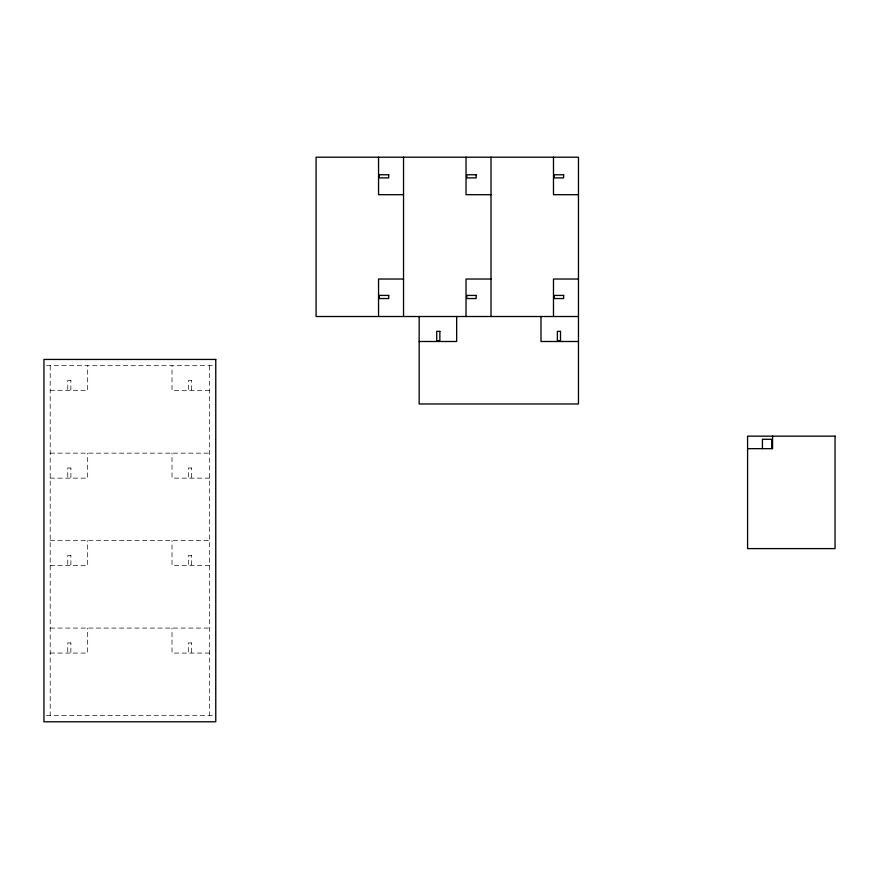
<?xml version="1.0" encoding="UTF-8"?>
<svg xmlns="http://www.w3.org/2000/svg" width="879" height="879" viewBox="0 0 879 879"><rect width="100%" height="100%" fill="white"/><g stroke="black" fill="none" stroke-linecap="round" stroke-linejoin="round"><path stroke-width="0.66" stroke-dasharray="4.39 3.3" d="M46.444 365.686L214.509 365.686M50.202 390.672L87.68 390.672L87.68 365.686M209.51 390.672L172.02 390.672L172.02 365.686M50.202 453.146L209.51 453.146M50.202 478.143L87.68 478.143L87.68 453.146M209.51 478.143L172.02 478.143L172.02 453.146M50.202 540.618L209.51 540.618M50.202 565.604L87.68 565.604L87.68 540.618M209.51 565.604L172.02 565.604L172.02 540.618M50.202 628.078L209.51 628.078M50.202 653.075L87.68 653.075L87.68 628.078M209.51 653.075L172.02 653.075L172.02 628.078M46.444 715.55L215.762 715.55M209.51 365.686L209.51 715.55M50.202 365.686L50.202 715.55M70.88 380.519L67.76 380.519L67.76 389.891L70.88 389.891L70.88 380.519M191.534 380.519L188.414 380.519L188.414 389.891L191.534 389.891L191.534 380.519M70.88 467.991L67.76 467.991L67.76 477.363L70.88 477.363L70.88 467.991M191.534 467.991L188.414 467.991L188.414 477.363L191.534 477.363L191.534 467.991M70.88 555.451L67.76 555.451L67.76 564.823L70.88 564.823L70.88 555.451M191.534 555.451L188.414 555.451L188.414 564.823L191.534 564.823L191.534 555.451M70.88 642.923L67.76 642.923L67.76 652.295L70.88 652.295L70.88 642.923M191.534 642.923L188.414 642.923L188.414 652.295L191.534 652.295L191.534 642.923"/><path stroke-width="1.32" d="M403.538 194.688L378.552 194.688L378.552 157.209M491.009 194.688L466.024 194.688L466.024 157.209M578.47 194.688L553.484 194.688L553.484 157.209M403.538 279.028L378.552 279.028L378.552 316.517M491.009 279.028L466.024 279.028L466.024 316.517M578.47 279.028L553.484 279.028L553.484 316.517M578.47 316.517L316.077 316.517L316.077 157.209L578.47 157.209L578.47 403.977L419.162 403.977L419.162 316.517M419.162 341.502L456.651 341.502L456.651 316.517M578.47 341.502L540.992 341.502L540.992 316.517M747.589 448.653L772.575 448.653L772.575 436.16M771.795 448.653L771.795 439.28L762.423 439.28L762.423 448.653M491.009 157.209L491.009 316.517M403.538 157.209L403.538 316.517M388.705 174.767L379.332 174.767L379.332 177.888L388.705 177.888L388.705 174.767M476.165 174.767L466.804 174.767L466.804 177.888L476.165 177.888L476.165 174.767M563.637 174.767L554.264 174.767L554.264 177.888L563.637 177.888L563.637 174.767M388.705 295.421L379.332 295.421L379.332 298.541L388.705 298.541L388.705 295.421M476.165 295.421L466.804 295.421L466.804 298.541L476.165 298.541L476.165 295.421M563.637 295.421L554.264 295.421L554.264 298.541L563.637 298.541L563.637 295.421M439.852 331.35L436.72 331.35L436.72 340.722L439.852 340.722L439.852 331.35M560.505 331.35L557.374 331.35L557.374 340.722L560.505 340.722L560.505 331.35M215.762 359.434L43.95 359.434L43.95 721.791L215.762 721.791L215.762 359.434M835.05 436.16L747.589 436.16L747.589 548.606L835.05 548.606L835.05 436.16"/></g></svg>
